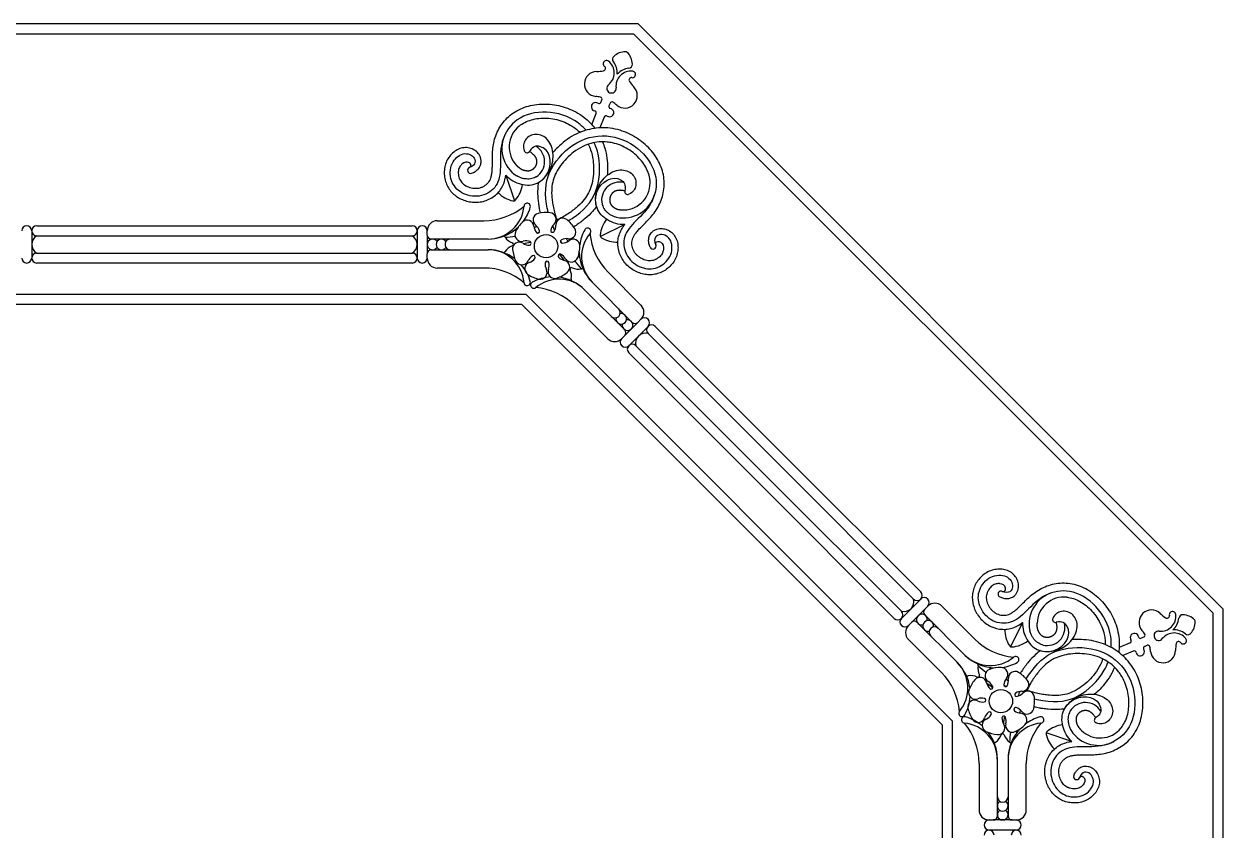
# Model space of a CAD drawing. Header units: millimetres. Extents: x -49.8 to 49.8, y -49.8 to 49.8.
# Drawn here: x -10 to 49.8, y 9.6 to 49.8 of the extents above; entities that cross this region are included whole.
import ezdxf

# ---------------------------------------------------------------- set-up
doc = ezdxf.new("R2010")
doc.units = ezdxf.units.MM
doc.header["$MEASUREMENT"] = 0
doc.layers.add('Default', color=5, linetype='Continuous')

msp = doc.modelspace()

# ---------------------------------------------------------------- linework, layer by layer
at = {"layer": 'Default'}
for p, q in [((18.788, 45.932), (18.841, 46.062)), ((19.248, 45.893), (19.194, 45.764)), ((18.332, 44.831), (18.556, 45.373)), ((18.962, 45.204), (18.738, 44.663)), ((14.044, 42.304), (14.473, 41.02)), ((-9.622, 39.528), (-9.622, 38.167)), ((-9.372, 39.778), (0, 39.778)), ((0, 39.778), (9.372, 39.778)), ((9.622, 39.528), (9.622, 38.167)), ((10.122, 39.315), (10.122, 39.528)), ((10.622, 40.028), (12.944, 40.028)), ((19.983, 39.844), (18.772, 39.239)), ((-9.372, 39.278), (0, 39.278)), ((0, 39.278), (9.372, 39.278)), ((10.122, 39.315), (10.122, 38.381)), ((13.158, 39.115), (10.322, 39.115)), ((-9.372, 38.417), (0, 38.417)), ((0, 38.417), (9.372, 38.417)), ((10.122, 38.167), (10.122, 38.381)), ((10.322, 38.581), (13.158, 38.581)), ((0, 37.917), (-9.372, 37.917)), ((9.372, 37.917), (0, 37.917)), ((12.944, 37.667), (10.622, 37.667)), ((20.793, 35.815), (19.152, 37.457)), ((19.982, 34.58), (17.977, 36.585)), ((18.355, 36.962), (20.36, 34.957)), ((17.482, 35.787), (19.124, 34.146)), ((20.642, 34.957), (19.982, 34.297)), ((21.147, 34.755), (20.184, 33.792)), ((20.642, 34.957), (20.793, 35.108)), ((28.128, 28.128), (21.501, 34.755)), ((19.831, 34.146), (19.982, 34.297)), ((27.774, 27.774), (21.147, 34.401)), ((27.165, 27.165), (20.538, 33.792)), ((20.184, 33.439), (26.811, 26.811)), ((34.401, 21.147), (27.774, 27.774)), ((34.755, 21.501), (28.128, 28.128)), ((33.792, 20.538), (27.165, 27.165)), ((26.811, 26.811), (33.439, 20.184)), ((34.755, 21.147), (33.792, 20.184)), ((34.957, 20.642), (34.297, 19.982)), ((34.957, 20.642), (35.108, 20.793)), ((36.962, 18.355), (34.957, 20.36)), ((35.815, 20.793), (37.457, 19.152)), ((34.146, 19.831), (34.297, 19.982)), ((34.58, 19.982), (36.585, 17.977)), ((39.844, 19.983), (39.239, 18.772)), ((45.893, 19.248), (45.764, 19.194)), ((35.787, 17.482), (34.146, 19.124)), ((45.204, 18.962), (44.663, 18.738)), ((44.831, 18.332), (45.373, 18.556)), ((45.932, 18.788), (46.062, 18.841)), ((42.304, 14.044), (41.02, 14.473)), ((37.667, 12.944), (37.667, 10.622)), ((38.581, 10.322), (38.581, 13.158)), ((39.115, 13.158), (39.115, 10.322)), ((40.028, 10.622), (40.028, 12.944)), ((38.167, 10.122), (38.381, 10.122)), ((39.528, 9.622), (38.167, 9.622)), ((39.315, 10.122), (38.381, 10.122)), ((39.315, 10.122), (39.528, 10.122))]:
    msp.add_line(p, q, dxfattribs=at)
for points in [[(-49.847, -20.647), (-20.647, -49.847), (20.647, -49.847), (49.847, -20.647), (49.847, 20.647), (20.647, 49.847), (-20.647, 49.847), (-49.847, 20.647), (-49.847, -20.647)], [(-49.347, -20.44), (-20.44, -49.347), (20.44, -49.347), (49.347, -20.44), (49.347, 20.44), (20.44, 49.347), (-20.44, 49.347), (-49.347, 20.44), (-49.347, -20.44)], [(-36.347, -15.055), (-15.055, -36.347), (15.055, -36.347), (36.347, -15.055), (36.347, 15.055), (15.055, 36.347), (-15.055, 36.347), (-36.347, 15.055), (-36.347, -15.055)], [(-35.847, -14.848), (-14.848, -35.847), (14.848, -35.847), (35.847, -14.848), (35.847, 14.848), (14.848, 35.847), (-14.848, 35.847), (-35.847, 14.848), (-35.847, -14.848)]]:
    msp.add_lwpolyline(points, dxfattribs=at)
for centre in [(16.054, 38.759), (38.759, 16.054)]:
    msp.add_circle(centre, 0.583, dxfattribs=at)
for centre, radius, start, end in [((19.07, 47.864), 0.163, 51.60765, 234.29148), ((18.706, 47.404), 0.75, 308.44203, 51.6047), ((19.564, 48.089), 0.194, 132.48553, 219.30712), ((18.706, 47.404), 0.904, 355.68898, 38.4201), ((20.024, 47.586), 0.875, 90, 132.48528), ((20.024, 48.343), 0.119, 67.5, 90), ((20.024, 48.343), 0.119, 45, 67.5), ((19.489, 47.808), 0.875, 2.51472, 45), ((18.591, 46.853), 0.623, 90.78565, 265.17991), ((18.557, 49.293), 1.817, 270.78135, 281.80226), ((18.904, 47.633), 0.122, 281.80798, 54.29148), ((20.293, 46.746), 0.75, 83.3953, 186.55797), ((20.293, 46.746), 0.904, 96.5799, 139.31102), ((20.17, 47.838), 0.194, 275.69288, 2.51447), ((20.36, 47.329), 0.163, 260.70852, 83.39235), ((19.317, 46.634), 0.233, 128.44544, 247.5), ((19.984, 46.275), 0.623, 229.82009, 44.21435), ((20.314, 47.049), 0.122, 80.70852, 213.19202), ((21.733, 47.977), 1.817, 213.19774, 224.21865), ((18.382, 44.378), 1.86, 77.97289, 85.17667), ((18.749, 46.1), 0.1, 337.5, 77.97289), ((19.317, 46.634), 0.233, 247.5, 6.55456), ((18.523, 45.714), 0.209, 56.20593, 258.79407), ((18.463, 45.411), 0.1, 337.5, 78.79407), ((18.695, 45.971), 0.1, 236.20593, 337.5), ((19.227, 45.423), 0.209, 236.20593, 78.79407), ((19.287, 45.726), 0.1, 157.5, 258.79407), ((19.34, 45.855), 0.1, 57.02711, 157.5), ((18.382, 44.378), 1.86, 49.82333, 57.02711), ((19.055, 45.166), 0.1, 56.20593, 157.5), ((15.472, 43.631), 1.626, 151.21594, 237.20942), ((15.557, 43.712), 1.342, 129.26993, 223.68286), ((15.092, 42.981), 0.892, 301.83246, 59.16769), ((15.102, 43.566), 0.144, 202.22815, 327.41944), ((12.286, 42.539), 0.15, 110.44967, 290.44967), ((19.721, 41.064), 0.892, 75.83231, 193.16754), ((19.908, 41.909), 1.342, 271.31714, 5.73007), ((14.74, 42.476), 1.5, 224.0339, 256.68607), ((13.383, 42.023), 1.5, 320.26564, 352.91858), ((19.911, 41.793), 1.626, 257.79058, 343.78406), ((20.127, 41.485), 0.144, 167.58056, 292.77185), ((12.944, 43.156), 3.128, 270, 310), ((13.158, 40.918), 1.803, 270, 354.97153), ((14.427, 41.155), 0.142, 256.67859, 320.26564), ((13.158, 41.312), 2.197, 323.02585, 343.87792), ((15.114, 40.746), 0.16, 343.87793, 174.97153), ((15.743, 40.067), 0.337, 103.40335, 232.64861), ((16.055, 38.759), 1.682, 83.02671, 103.40252), ((16.218, 40.094), 0.337, 313.77996, 83.02847), ((16.883, 39.818), 0.337, 51.97478, 181.22004), ((-9.872, 39.528), 0.25, 0, 180), ((-9.372, 39.528), 0.25, 90, 270), ((9.372, 39.528), 0.25, 270, 90), ((9.872, 39.528), 0.25, 0, 180), ((10.622, 39.528), 0.5, 90, 180), ((13.158, 41.312), 2.197, 270, 313.82885), ((16.055, 38.759), 1.682, 134.45528, 154.83109), ((15.113, 39.719), 0.337, 5.20854, 134.45705), ((16.009, 39.801), 0.562, 185.20854, 219.94783), ((15.197, 39.352), 0.562, 17.90931, 52.64861), ((15.647, 39.497), 0.09, 298.92857, 17.90931), ((16.378, 39.538), 0.09, 168.51926, 247.5), ((16.84, 39.444), 0.562, 133.77996, 168.51926), ((15.984, 39.799), 0.562, 326.48074, 1.22004), ((16.055, 38.759), 1.682, 31.59813, 51.97395), ((17.2, 39.463), 0.337, 262.35139, 31.5999), ((19.908, 38.516), 2.197, 151.12208, 171.97415), ((18.125, 39.499), 0.16, 320.02847, 151.12207), ((20.251, 39.178), 1.5, 142.08142, 174.73436), ((-9.126, 38.848), 0.496, 119.7269, 240.2731), ((9.126, 38.848), 0.496, 299.7269, 60.2731), ((10.322, 39.315), 0.2, 180, 270), ((10.389, 38.848), 0.267, 33.52691, 326.47309), ((10.834, 38.848), 0.267, 33.52691, 326.47309), ((11.28, 38.848), 0.267, 89.99725, 269.99725), ((13.893, 39.129), 0.137, 33.38422, 70.7085), ((14.598, 39.594), 0.708, 213.38194, 251.2166), ((14.344, 38.848), 0.0801, 0, 71.21511), ((14.717, 38.621), 0.337, 56.63711, 185.88562), ((14.837, 39.331), 0.337, 154.83192, 284.07718), ((15.056, 38.458), 0.562, 69.33789, 104.07718), ((15.223, 38.9), 0.09, 350.35714, 69.33789), ((15.647, 39.497), 0.09, 219.94783, 298.92857), ((16.378, 39.538), 0.09, 247.5, 326.48074), ((16.865, 38.992), 0.09, 117.09069, 196.07143), ((16.865, 38.992), 0.09, 196.07143, 275.05217), ((17.081, 38.572), 0.562, 82.35139, 117.09069), ((16.824, 39.463), 0.562, 275.05217, 309.79146), ((17.4, 38.772), 0.337, 0.54621, 129.79146), ((19.63, 38.237), 1.803, 140.02847, 225), ((21.363, 39.668), 3.128, 185, 225), ((18.899, 39.303), 0.142, 174.73436, 238.32141), ((19.612, 40.458), 1.5, 238.31393, 270.9661), ((-9.372, 38.167), 0.25, 90, 270), ((9.372, 38.167), 0.25, 270, 90), ((10.322, 38.381), 0.2, 90, 180), ((13.158, 36.777), 1.803, 5.02847, 90), ((13.158, 36.384), 2.197, 52.46398, 90), ((13.893, 38.567), 0.137, 289.2915, 326.6241), ((14.598, 38.102), 0.708, 108.7834, 146.61966), ((14.344, 38.848), 0.0801, 288.78489, 0), ((16.055, 38.759), 1.682, 185.88385, 206.25966), ((15.212, 39.372), 0.562, 236.63711, 271.3764), ((15.223, 38.9), 0.09, 271.3764, 350.35714), ((16.743, 38.271), 0.09, 144.64286, 223.6236), ((16.743, 38.271), 0.09, 65.66211, 144.64286), ((16.548, 37.84), 0.562, 30.92282, 65.66211), ((16.055, 38.759), 1.682, 340.16956, 0.54538), ((19.908, 38.516), 2.197, 181.17115, 225), ((21.393, 38.767), 0.15, 204.55033, 24.55033), ((-9.872, 38.167), 0.25, 180, 0), ((9.872, 38.167), 0.25, 180, 0), ((10.622, 38.167), 0.5, 180, 270), ((14.849, 38.164), 0.337, 206.26049, 335.50575), ((13.158, 36.384), 2.197, 16.12208, 41.10575), ((15.328, 37.627), 0.337, 108.06568, 237.31419), ((15.667, 37.791), 0.562, 120.76646, 155.50575), ((15.049, 38.482), 0.562, 288.06568, 322.80497), ((15.426, 38.197), 0.09, 41.78571, 120.76646), ((15.426, 38.197), 0.09, 322.80497, 41.78571), ((16.57, 37.852), 0.562, 172.19503, 206.93432), ((16.102, 37.916), 0.09, 93.21429, 172.19503), ((16.102, 37.916), 0.09, 14.23354, 93.21429), ((15.644, 37.8), 0.562, 339.49425, 14.23354), ((17.085, 38.596), 0.562, 223.6236, 258.36289), ((16.903, 37.715), 0.337, 309.11764, 78.36289), ((17.32, 38.303), 0.337, 210.92282, 340.17133), ((12.944, 34.54), 3.128, 50, 90), ((16.055, 38.759), 1.682, 237.31242, 257.68823), ((16.424, 35.031), 2.197, 93.89425, 118.87792), ((16.702, 35.309), 1.803, 45, 129.97153), ((15.768, 37.445), 0.337, 257.68907, 26.93432), ((16.487, 37.485), 0.337, 159.49425, 288.74276), ((16.055, 38.759), 1.682, 288.74099, 309.1168), ((16.424, 35.031), 2.197, 45, 82.53602), ((17.327, 37.612), 0.0801, 135, 206.21511), ((16.62, 37.264), 0.708, 348.38034, 26.2166), ((17.327, 37.612), 0.0801, 63.78489, 135), ((17.447, 37.094), 0.137, 168.3759, 205.7085), ((17.675, 38.319), 0.708, 243.7834, 281.61806), ((17.845, 37.492), 0.137, 64.2915, 101.61578), ((15.114, 36.95), 0.16, 185.02847, 16.12207), ((15.44, 36.814), 0.16, 118.87793, 309.97153), ((15.271, 33.576), 3.128, 45, 85), ((19.494, 35.446), 0.267, 225.00275, 45.00275), ((19.808, 35.131), 0.267, 168.52691, 101.47309), ((20.44, 35.462), 0.5, 315, 45), ((20.123, 34.816), 0.267, 168.52691, 101.47309), ((20.501, 35.099), 0.2, 225, 315), ((20.97, 34.931), 0.25, 315, 135), ((21.324, 34.578), 0.25, 45, 225), ((19.477, 34.499), 0.5, 225, 315), ((20.008, 33.969), 0.25, 135, 315), ((19.84, 34.438), 0.2, 315, 45), ((21.016, 33.923), 0.496, 74.7269, 195.2731), ((20.361, 33.615), 0.25, 45, 225), ((33.923, 21.016), 0.496, 254.7269, 15.2731), ((34.578, 21.324), 0.25, 225, 45), ((34.931, 20.97), 0.25, 315, 135), ((38.767, 21.393), 0.15, 65.44967, 245.44967), ((41.793, 19.911), 1.626, 106.21594, 192.20942), ((41.909, 19.908), 1.342, 84.26993, 178.68286), ((33.615, 20.361), 0.25, 225, 45), ((34.816, 20.123), 0.267, 348.52691, 281.47309), ((35.099, 20.501), 0.2, 135, 225), ((35.462, 20.44), 0.5, 45, 135), ((46.275, 19.984), 0.623, 45.78565, 220.17991), ((46.746, 20.293), 0.75, 263.44203, 6.6047), ((47.977, 21.733), 1.817, 225.78135, 236.80226), ((47.329, 20.36), 0.163, 6.60765, 189.29148), ((47.838, 20.17), 0.194, 87.48553, 174.30712), ((47.808, 19.489), 0.875, 45, 87.48528), ((33.969, 20.008), 0.25, 135, 315), ((34.499, 19.477), 0.5, 135, 225), ((34.438, 19.84), 0.2, 45, 135), ((35.131, 19.808), 0.267, 348.52691, 281.47309), ((35.446, 19.494), 0.267, 44.99725, 224.99725), ((41.064, 19.721), 0.892, 256.83246, 14.16769), ((41.485, 20.127), 0.144, 157.22815, 282.41944), ((47.049, 20.314), 0.122, 236.80798, 9.29148), ((46.746, 20.293), 0.904, 310.68898, 353.4201), ((47.586, 20.024), 0.875, 317.51472, 0), ((48.343, 20.024), 0.119, 22.5, 45), ((48.343, 20.024), 0.119, 0, 22.5), ((40.458, 19.612), 1.5, 179.0339, 211.68607), ((45.423, 19.227), 0.209, 11.20593, 213.79407), ((45.726, 19.287), 0.1, 191.20593, 292.5), ((44.378, 18.382), 1.86, 32.97289, 40.17667), ((45.855, 19.34), 0.1, 292.5, 32.97289), ((46.634, 19.317), 0.233, 83.44544, 202.5), ((46.634, 19.317), 0.233, 202.5, 321.55456), ((47.404, 18.706), 0.75, 38.3953, 141.55797), ((47.404, 18.706), 0.904, 51.5799, 94.31102), ((47.864, 19.07), 0.163, 215.70852, 38.39235), ((48.089, 19.564), 0.194, 230.69288, 317.51447), ((39.668, 21.363), 3.128, 225, 265), ((39.303, 18.899), 0.142, 211.67859, 275.26564), ((39.178, 20.251), 1.5, 275.26564, 307.91858), ((45.166, 19.055), 0.1, 292.5, 33.79407), ((45.411, 18.463), 0.1, 11.20593, 112.5), ((45.714, 18.523), 0.209, 191.20593, 33.79407), ((45.971, 18.695), 0.1, 112.5, 213.79407), ((46.1, 18.749), 0.1, 12.02711, 112.5), ((44.378, 18.382), 1.86, 4.82333, 12.02711), ((46.853, 18.591), 0.623, 184.82009, 359.21435), ((49.293, 18.557), 1.817, 168.19774, 179.21865), ((47.633, 18.904), 0.122, 35.70852, 168.19202), ((35.309, 16.702), 1.803, 320.02847, 45), ((35.031, 16.424), 2.197, 7.46398, 45), ((38.237, 19.63), 1.803, 225, 309.97153), ((38.516, 19.908), 2.197, 225, 268.82885), ((38.516, 19.908), 2.197, 278.02585, 298.87792), ((39.499, 18.125), 0.16, 298.87793, 129.97153), ((33.576, 15.271), 3.128, 5, 45), ((38.319, 17.675), 0.708, 168.38194, 206.2166), ((37.492, 17.845), 0.137, 348.38422, 25.7085), ((37.612, 17.327), 0.0801, 315, 26.21511), ((38.303, 17.319), 0.337, 109.83192, 239.07718), ((38.759, 16.054), 1.682, 89.45528, 109.83109), ((38.772, 17.399), 0.337, 320.20854, 89.45705), ((39.464, 17.2), 0.337, 58.40335, 187.64861), ((38.759, 16.054), 1.682, 38.02671, 58.40252), ((37.094, 17.447), 0.137, 244.2915, 281.6241), ((37.264, 16.62), 0.708, 63.7834, 101.61966), ((38.759, 16.054), 1.682, 140.88385, 161.25966), ((37.715, 16.903), 0.337, 11.63711, 140.88562), ((37.612, 17.327), 0.0801, 243.78489, 315), ((38.597, 17.084), 0.562, 191.63711, 226.3764), ((37.84, 16.548), 0.562, 24.33789, 59.07718), ((38.271, 16.742), 0.09, 305.35714, 24.33789), ((39.463, 16.823), 0.562, 140.20854, 174.94783), ((38.993, 16.865), 0.09, 174.94783, 253.92857), ((38.993, 16.865), 0.09, 253.92857, 332.90931), ((38.572, 17.08), 0.562, 332.90931, 7.64861), ((39.818, 16.883), 0.337, 268.77996, 38.02847), ((35.031, 16.424), 2.197, 331.12208, 356.10575), ((37.485, 16.486), 0.337, 161.26049, 290.50575), ((37.8, 15.644), 0.562, 75.76646, 110.50575), ((37.917, 16.102), 0.09, 356.78571, 75.76646), ((38.271, 16.742), 0.09, 226.3764, 305.35714), ((39.539, 16.377), 0.09, 123.51926, 202.5), ((39.539, 16.377), 0.09, 202.5, 281.48074), ((39.799, 15.983), 0.562, 88.77996, 123.51926), ((39.445, 16.84), 0.562, 281.48074, 316.22004), ((40.094, 16.217), 0.337, 6.97478, 136.22004), ((38.759, 16.054), 1.682, 346.59813, 6.97395), ((37.445, 15.767), 0.337, 63.06568, 192.31419), ((38.759, 16.054), 1.682, 192.31242, 212.68823), ((37.852, 16.569), 0.562, 243.06568, 277.80497), ((37.917, 16.102), 0.09, 277.80497, 356.78571), ((39.497, 15.646), 0.09, 151.07143, 230.05217), ((39.497, 15.646), 0.09, 72.09069, 151.07143), ((39.801, 16.008), 0.562, 230.05217, 264.79146), ((39.352, 15.197), 0.562, 37.35139, 72.09069), ((40.067, 15.742), 0.337, 217.35139, 346.5999), ((42.981, 15.092), 0.892, 30.83231, 148.16754), ((36.814, 15.44), 0.16, 140.02847, 331.12207), ((36.95, 15.114), 0.16, 73.87793, 264.97153), ((36.384, 13.158), 2.197, 48.89425, 73.87792), ((37.627, 15.328), 0.337, 212.68907, 341.93432), ((38.164, 14.848), 0.337, 114.49425, 243.74276), ((38.482, 15.049), 0.562, 127.19503, 161.93432), ((37.791, 15.667), 0.562, 294.49425, 329.23354), ((38.197, 15.425), 0.09, 48.21429, 127.19503), ((38.197, 15.425), 0.09, 329.23354, 48.21429), ((38.9, 15.222), 0.09, 99.64286, 178.6236), ((39.373, 15.211), 0.562, 178.6236, 213.36289), ((38.9, 15.222), 0.09, 20.66211, 99.64286), ((38.458, 15.056), 0.562, 345.92282, 20.66211), ((39.719, 15.112), 0.337, 315.54621, 84.79146), ((41.312, 13.158), 2.197, 106.12208, 126.97415), ((40.746, 15.114), 0.16, 275.02847, 106.12207), ((43.566, 15.102), 0.144, 122.58056, 247.77185), ((34.54, 12.944), 3.128, 360, 40), ((36.777, 13.158), 1.803, 0, 84.97153), ((38.759, 16.054), 1.682, 243.74099, 264.1168), ((36.384, 13.158), 2.197, 0, 37.53602), ((38.102, 14.598), 0.708, 303.38034, 341.2166), ((38.621, 14.716), 0.337, 264.11764, 33.36289), ((38.848, 14.344), 0.0801, 90, 161.21511), ((38.848, 14.344), 0.0801, 18.78489, 90), ((39.594, 14.598), 0.708, 198.7834, 236.61806), ((39.331, 14.837), 0.337, 165.92282, 295.17133), ((40.918, 13.158), 1.803, 95.02847, 180), ((41.312, 13.158), 2.197, 136.17115, 180), ((38.759, 16.054), 1.682, 295.16956, 315.54538), ((43.156, 12.944), 3.128, 140, 180), ((41.155, 14.427), 0.142, 129.73436, 193.32141), ((42.476, 14.74), 1.5, 193.31393, 225.9661), ((42.023, 13.383), 1.5, 97.08142, 129.73436), ((43.631, 15.472), 1.626, 212.79058, 298.78406), ((43.712, 15.557), 1.342, 226.31714, 320.73007), ((38.567, 13.893), 0.137, 123.3759, 160.7085), ((39.129, 13.893), 0.137, 19.2915, 56.61578), ((42.539, 12.286), 0.15, 159.55033, 339.55033), ((38.848, 11.28), 0.267, 180.00275, 0.00275), ((38.848, 10.834), 0.267, 123.52691, 56.47309), ((38.167, 10.622), 0.5, 180, 270), ((38.381, 10.322), 0.2, 270, 0), ((38.848, 10.389), 0.267, 123.52691, 56.47309), ((39.315, 10.322), 0.2, 180, 270), ((39.528, 10.622), 0.5, 270, 360), ((38.167, 9.872), 0.25, 90, 270), ((38.167, 9.372), 0.25, 0, 180), ((39.528, 9.372), 0.25, 0, 180), ((39.528, 9.872), 0.25, 270, 90)]:
    msp.add_arc(centre, radius, start, end, dxfattribs=at)
for points, knots in [([(12.233, 42.68), (12.363, 42.77), (12.197, 43.016), (11.961, 42.945), (11.83, 42.828), (11.777, 42.768), (11.723, 42.682), (11.685, 42.577), (11.669, 42.459), (11.673, 42.332), (11.696, 42.225), (11.723, 42.143), (11.756, 42.067), (11.83, 41.944), (11.99, 41.795), (12.199, 41.701), (12.39, 41.657), (12.542, 41.646), (12.69, 41.657), (12.83, 41.694), (12.96, 41.755), (13.075, 41.835), (13.172, 41.931), (13.249, 42.041), (13.304, 42.171), (13.342, 42.329), (13.366, 42.521), (13.375, 42.754), (13.372, 43.025), (13.374, 43.331), (13.395, 43.66), (13.476, 44.135), (13.669, 44.604), (13.972, 45.023), (14.258, 45.304), (14.598, 45.532), (14.978, 45.7), (15.385, 45.808), (15.959, 45.874), (16.549, 45.821), (17.122, 45.653), (17.552, 45.462), (18.037, 45.148), (18.336, 44.843), (18.49, 44.639)], [22.41122, 22.41122, 22.41122, 22.41122, 22.654856, 23.051515, 23.095188, 23.181138, 23.290628, 23.397475, 23.516345, 23.645555, 23.777915, 23.842574, 23.904889, 24.025271, 24.27041, 24.551702, 24.705298, 24.858636, 25.00643, 25.148242, 25.291979, 25.433926, 25.570177, 25.698575, 25.834255, 25.993685, 26.185367, 26.41099, 26.695374, 26.997819, 27.328229, 27.684634, 28.440465, 28.830521, 29.230319, 29.640193, 30.052635, 30.471383, 30.899944, 31.782295, 32.233146, 32.689006, 33.19027, 33.958484, 33.958484, 33.958484, 33.958484]), ([(18.052, 44.544), (17.931, 44.681), (17.376, 45.19), (16.049, 45.607), (14.548, 45.215), (14.036, 44.468), (13.907, 44.098)], [5.156334, 5.156334, 5.156334, 5.156334, 5.602805, 7.003506, 8.404207, 9.629138, 9.629138, 9.629138, 9.629138]), ([(14.707, 44.751), (14.731, 44.77), (14.844, 44.857), (15.074, 44.986), (15.416, 45.099), (15.792, 45.156), (16.19, 45.151), (16.595, 45.084), (16.99, 44.954), (17.316, 44.785), (17.564, 44.606), (17.688, 44.492), (17.744, 44.436)], [2.839092, 2.839092, 2.839092, 2.839092, 2.931374, 3.267801, 3.626028, 4.005831, 4.404953, 4.817162, 5.234152, 5.648784, 5.914025, 6.151657, 6.151657, 6.151657, 6.151657]), ([(15.604, 41.906), (15.846, 42.018), (16.274, 42.443), (16.492, 43.328), (16.189, 44.151), (15.548, 44.432), (14.998, 44.174), (14.877, 43.735), (14.969, 43.512)], [-5.175746, -5.175746, -5.175746, -5.175746, -4.313121, -3.450497, -2.587873, -1.725248, -0.862624, -0.216168, -0.216168, -0.216168, -0.216168]), ([(16.166, 40.438), (16.128, 40.587), (15.958, 41.502), (16.122, 42.631), (17.534, 44.113), (19.305, 44.43), (20.9, 43.597), (21.685, 42.258), (21.519, 41.369), (21.348, 41.016)], [1.147325, 1.147325, 1.147325, 1.147325, 1.400701, 2.801402, 4.202104, 5.602805, 7.003506, 8.404207, 9.629138, 9.629138, 9.629138, 9.629138]), ([(21.529, 38.83), (21.5, 38.985), (21.793, 39.042), (21.909, 38.824), (21.919, 38.649), (21.914, 38.569), (21.892, 38.47), (21.844, 38.369), (21.772, 38.274), (21.679, 38.187), (21.587, 38.128), (21.51, 38.089), (21.433, 38.059), (21.294, 38.024), (21.075, 38.031), (20.861, 38.113), (20.695, 38.217), (20.58, 38.317), (20.483, 38.429), (20.41, 38.554), (20.361, 38.689), (20.336, 38.828), (20.335, 38.964), (20.359, 39.096), (20.412, 39.227), (20.497, 39.366), (20.616, 39.517), (20.774, 39.689), (20.968, 39.879), (21.183, 40.097), (21.401, 40.344), (21.68, 40.737), (21.874, 41.205), (21.956, 41.715), (21.953, 42.117), (21.874, 42.518), (21.724, 42.905), (21.513, 43.27), (21.153, 43.723), (20.699, 44.102), (20.175, 44.389), (19.735, 44.557), (19.119, 44.689), (18.317, 44.66), (17.558, 44.384), (17.009, 44.026), (16.665, 43.726), (16.472, 43.519), (16.395, 43.429)], [22.41122, 22.41122, 22.41122, 22.41122, 22.654856, 23.051515, 23.095188, 23.181138, 23.290628, 23.397475, 23.516345, 23.645555, 23.777915, 23.842574, 23.904889, 24.025271, 24.27041, 24.551702, 24.705298, 24.858636, 25.00643, 25.148242, 25.291979, 25.433926, 25.570177, 25.698575, 25.834255, 25.993685, 26.185367, 26.41099, 26.695374, 26.997819, 27.328229, 27.684634, 28.440465, 28.830521, 29.230319, 29.640193, 30.052635, 30.471383, 30.899944, 31.782295, 32.233146, 32.689006, 33.19027, 34.116339, 35.067251, 35.584595, 36.076085, 36.432729, 36.432729, 36.432729, 36.432729]), ([(13.907, 44.098), (13.889, 44.045), (13.743, 43.566), (13.813, 42.632), (13.664, 41.724), (12.86, 41.166), (11.887, 41.305), (11.288, 41.884), (11.208, 42.812), (11.823, 43.483), (12.533, 43.299), (12.576, 42.808), (12.233, 42.68)], [9.629138, 9.629138, 9.629138, 9.629138, 9.804909, 11.20561, 12.606311, 14.007012, 15.407713, 16.808415, 18.209116, 19.609817, 21.010518, 22.41122, 22.41122, 22.41122, 22.41122]), ([(14.044, 42.304), (14.237, 42.077), (14.821, 41.769), (15.622, 41.806), (16.468, 42.625), (16.212, 43.814), (15.398, 43.762), (15.223, 43.488)], [-6.900994, -6.900994, -6.900994, -6.900994, -6.03837, -5.175746, -4.346073, -2.645201, -2.152203, -2.152203, -2.152203, -2.152203]), ([(21.244, 42.043), (21.241, 42.074), (21.222, 42.216), (21.151, 42.469), (20.989, 42.791), (20.763, 43.096), (20.479, 43.375), (20.145, 43.614), (19.773, 43.802), (19.424, 43.912), (19.064, 43.97), (18.552, 43.972), (17.966, 43.807), (17.44, 43.476), (17.074, 43.151), (16.779, 42.803), (16.549, 42.436), (16.394, 42.051), (16.325, 41.628), (16.335, 41.243), (16.371, 40.948), (16.411, 40.707), (16.469, 40.442), (16.546, 40.197), (16.6, 40.054), (16.613, 40.021)], [2.839092, 2.839092, 2.839092, 2.839092, 2.931374, 3.267801, 3.626028, 4.005831, 4.404953, 4.817162, 5.234152, 5.648784, 5.914025, 6.326163, 7.177212, 7.71064, 8.178486, 8.64197, 9.076524, 9.474908, 9.882445, 10.353514, 10.626552, 10.774221, 11.086671, 11.437899, 11.544905, 11.544905, 11.544905, 11.544905]), ([(18.161, 43.845), (18.206, 43.756), (18.313, 43.499), (18.41, 43.075), (18.439, 42.586), (18.402, 42.131), (18.305, 41.709), (18.142, 41.326), (17.892, 40.979), (17.613, 40.714), (17.378, 40.531), (17.18, 40.388), (16.952, 40.243), (16.738, 40.131), (16.614, 40.074), (16.596, 40.066)], [6.877748, 6.877748, 6.877748, 6.877748, 7.177212, 7.71064, 8.178486, 8.64197, 9.076524, 9.474908, 9.882445, 10.353514, 10.626552, 10.774221, 11.086671, 11.437899, 11.497061, 11.497061, 11.497061, 11.497061]), ([(17.163, 40.025), (17.295, 40.104), (18.062, 40.63), (18.744, 41.545), (18.782, 43.082), (18.52, 43.788), (18.456, 43.924)], [1.147325, 1.147325, 1.147325, 1.147325, 1.400701, 2.801402, 4.202104, 4.558061, 4.558061, 4.558061, 4.558061]), ([(18.874, 43.967), (18.917, 43.865), (19.011, 43.597), (19.103, 43.158), (19.135, 42.703), (19.125, 42.421), (19.116, 42.302)], [34.734459, 34.734459, 34.734459, 34.734459, 35.067251, 35.584595, 36.076085, 36.432729, 36.432729, 36.432729, 36.432729]), ([(12.338, 42.399), (12.399, 42.422), (12.511, 42.474), (12.656, 42.589), (12.771, 42.748), (12.822, 42.936), (12.805, 43.117), (12.752, 43.263), (12.652, 43.418), (12.483, 43.568), (12.234, 43.669), (11.955, 43.688), (11.68, 43.616), (11.436, 43.462), (11.235, 43.252), (11.081, 43), (10.988, 42.716), (10.961, 42.42), (10.992, 42.129), (11.076, 41.852), (11.213, 41.6), (11.397, 41.383), (11.621, 41.206), (11.878, 41.073), (12.159, 40.984), (12.457, 40.943), (12.765, 40.954), (13.166, 41.053), (13.525, 41.271), (13.796, 41.582), (13.939, 41.852), (14.01, 42.099), (14.036, 42.251), (14.044, 42.304)], [0.760395, 0.760395, 0.760395, 0.760395, 0.956086, 1.128083, 1.313227, 1.536292, 1.701232, 1.853428, 1.99702, 2.251342, 2.521849, 2.794606, 3.078157, 3.364018, 3.65152, 3.945294, 4.245519, 4.54124, 4.832671, 5.1201, 5.40438, 5.686797, 5.969774, 6.257071, 6.55093, 6.851295, 7.158075, 7.469275, 8.085008, 8.39207, 8.696992, 8.998749, 9.159066, 9.159066, 9.159066, 9.159066]), ([(18.598, 40.666), (18.506, 40.916), (18.504, 41.519), (18.976, 42.299), (19.771, 42.667), (20.424, 42.412), (20.63, 41.841), (20.406, 41.446), (20.183, 41.352)], [-5.175746, -5.175746, -5.175746, -5.175746, -4.313121, -3.450497, -2.587873, -1.725248, -0.862624, -0.216168, -0.216168, -0.216168, -0.216168]), ([(15.562, 42.224), (15.552, 42.217), (15.505, 42.189), (15.414, 42.147), (15.283, 42.115), (15.143, 42.104), (14.994, 42.117), (14.84, 42.151), (14.703, 42.201), (14.623, 42.245), (14.592, 42.265)], [5.603321, 5.603321, 5.603321, 5.603321, 5.63784, 5.769683, 5.90212, 6.040101, 6.188837, 6.35063, 6.513567, 6.62377, 6.62377, 6.62377, 6.62377]), ([(15.67, 41.939), (15.653, 41.834), (15.626, 41.562), (15.637, 41.198), (15.673, 40.887), (15.71, 40.651), (15.739, 40.505), (15.76, 40.415)], [38.110912, 38.110912, 38.110912, 38.110912, 38.429068, 38.930414, 39.200535, 39.369718, 39.646307, 39.646307, 39.646307, 39.646307]), ([(19.983, 39.844), (19.685, 39.82), (19.055, 40.015), (18.514, 40.608), (18.496, 41.785), (19.517, 42.445), (20.056, 41.833), (19.987, 41.515)], [-6.900994, -6.900994, -6.900994, -6.900994, -6.03837, -5.175746, -4.346073, -2.645201, -2.152203, -2.152203, -2.152203, -2.152203]), ([(18.575, 40.736), (18.513, 40.65), (18.34, 40.438), (18.075, 40.188), (17.829, 39.994), (17.636, 39.853), (17.512, 39.771), (17.434, 39.722)], [38.110912, 38.110912, 38.110912, 38.110912, 38.429068, 38.930414, 39.200535, 39.369718, 39.646307, 39.646307, 39.646307, 39.646307]), ([(18.852, 40.861), (18.855, 40.849), (18.869, 40.796), (18.904, 40.702), (18.973, 40.586), (19.064, 40.48), (19.179, 40.383), (19.312, 40.299), (19.444, 40.237), (19.531, 40.211), (19.567, 40.204)], [5.603321, 5.603321, 5.603321, 5.603321, 5.63784, 5.769683, 5.90212, 6.040101, 6.188837, 6.35063, 6.513567, 6.62377, 6.62377, 6.62377, 6.62377]), ([(21.348, 41.016), (21.324, 40.966), (21.088, 40.523), (20.378, 39.913), (19.842, 39.165), (20.015, 38.203), (20.802, 37.612), (21.634, 37.598), (22.347, 38.198), (22.387, 39.108), (21.755, 39.479), (21.377, 39.163), (21.529, 38.83)], [9.629138, 9.629138, 9.629138, 9.629138, 9.804909, 11.20561, 12.606311, 14.007012, 15.407713, 16.808415, 18.209116, 19.609817, 21.010518, 22.41122, 22.41122, 22.41122, 22.41122]), ([(21.256, 38.705), (21.229, 38.764), (21.187, 38.88), (21.166, 39.064), (21.196, 39.258), (21.294, 39.427), (21.434, 39.543), (21.574, 39.608), (21.754, 39.648), (21.98, 39.634), (22.228, 39.529), (22.438, 39.345), (22.582, 39.1), (22.646, 38.819), (22.64, 38.528), (22.57, 38.241), (22.435, 37.974), (22.244, 37.746), (22.017, 37.562), (21.762, 37.426), (21.487, 37.344), (21.204, 37.321), (20.92, 37.355), (20.644, 37.442), (20.383, 37.578), (20.142, 37.76), (19.933, 37.985), (19.719, 38.339), (19.62, 38.747), (19.648, 39.157), (19.738, 39.451), (19.862, 39.675), (19.951, 39.801), (19.983, 39.844)], [0.760395, 0.760395, 0.760395, 0.760395, 0.956086, 1.128083, 1.313227, 1.536292, 1.701232, 1.853428, 1.99702, 2.251342, 2.521849, 2.794606, 3.078157, 3.364018, 3.65152, 3.945294, 4.245519, 4.54124, 4.832671, 5.1201, 5.40438, 5.686797, 5.969774, 6.257071, 6.55093, 6.851295, 7.158075, 7.469275, 8.085008, 8.39207, 8.696992, 8.998749, 9.159066, 9.159066, 9.159066, 9.159066]), ([(38.705, 21.256), (38.764, 21.229), (38.88, 21.187), (39.064, 21.166), (39.258, 21.196), (39.427, 21.294), (39.543, 21.434), (39.608, 21.574), (39.648, 21.754), (39.634, 21.98), (39.529, 22.228), (39.345, 22.438), (39.1, 22.582), (38.819, 22.646), (38.528, 22.64), (38.241, 22.57), (37.974, 22.435), (37.746, 22.244), (37.562, 22.017), (37.426, 21.762), (37.344, 21.487), (37.321, 21.204), (37.355, 20.92), (37.442, 20.644), (37.578, 20.383), (37.76, 20.142), (37.985, 19.933), (38.339, 19.719), (38.747, 19.62), (39.157, 19.648), (39.451, 19.738), (39.675, 19.862), (39.801, 19.951), (39.844, 19.983)], [0.760395, 0.760395, 0.760395, 0.760395, 0.956086, 1.128083, 1.313227, 1.536292, 1.701232, 1.853428, 1.99702, 2.251342, 2.521849, 2.794606, 3.078157, 3.364018, 3.65152, 3.945294, 4.245519, 4.54124, 4.832671, 5.1201, 5.40438, 5.686797, 5.969774, 6.257071, 6.55093, 6.851295, 7.158075, 7.469275, 8.085008, 8.39207, 8.696992, 8.998749, 9.159066, 9.159066, 9.159066, 9.159066]), ([(41.016, 21.348), (40.966, 21.324), (40.523, 21.088), (39.913, 20.378), (39.165, 19.842), (38.203, 20.015), (37.612, 20.802), (37.598, 21.634), (38.198, 22.347), (39.108, 22.387), (39.479, 21.755), (39.163, 21.377), (38.83, 21.529)], [9.629138, 9.629138, 9.629138, 9.629138, 9.804909, 11.20561, 12.606311, 14.007012, 15.407713, 16.808415, 18.209116, 19.609817, 21.010518, 22.41122, 22.41122, 22.41122, 22.41122]), ([(38.83, 21.529), (38.985, 21.5), (39.042, 21.793), (38.824, 21.909), (38.649, 21.919), (38.569, 21.914), (38.47, 21.892), (38.369, 21.844), (38.274, 21.772), (38.187, 21.679), (38.128, 21.587), (38.089, 21.51), (38.059, 21.433), (38.024, 21.294), (38.031, 21.075), (38.113, 20.861), (38.217, 20.695), (38.317, 20.58), (38.429, 20.483), (38.554, 20.41), (38.689, 20.361), (38.828, 20.336), (38.964, 20.335), (39.096, 20.359), (39.227, 20.412), (39.366, 20.497), (39.517, 20.616), (39.689, 20.774), (39.879, 20.968), (40.097, 21.183), (40.344, 21.401), (40.737, 21.68), (41.205, 21.874), (41.715, 21.956), (42.117, 21.953), (42.518, 21.874), (42.905, 21.724), (43.27, 21.513), (43.723, 21.153), (44.102, 20.699), (44.389, 20.175), (44.557, 19.735), (44.678, 19.171), (44.674, 18.744), (44.639, 18.49)], [22.41122, 22.41122, 22.41122, 22.41122, 22.654856, 23.051515, 23.095188, 23.181138, 23.290628, 23.397475, 23.516345, 23.645555, 23.777915, 23.842574, 23.904889, 24.025271, 24.27041, 24.551702, 24.705298, 24.858636, 25.00643, 25.148242, 25.291979, 25.433926, 25.570177, 25.698575, 25.834255, 25.993685, 26.185367, 26.41099, 26.695374, 26.997819, 27.328229, 27.684634, 28.440465, 28.830521, 29.230319, 29.640193, 30.052635, 30.471383, 30.899944, 31.782295, 32.233146, 32.689006, 33.19027, 33.958484, 33.958484, 33.958484, 33.958484]), ([(44.262, 18.733), (44.274, 18.915), (44.241, 19.668), (43.597, 20.9), (42.258, 21.685), (41.369, 21.519), (41.016, 21.348)], [5.156334, 5.156334, 5.156334, 5.156334, 5.602805, 7.003506, 8.404207, 9.629138, 9.629138, 9.629138, 9.629138]), ([(42.043, 21.244), (42.074, 21.241), (42.216, 21.222), (42.469, 21.151), (42.791, 20.989), (43.096, 20.763), (43.375, 20.479), (43.614, 20.145), (43.802, 19.773), (43.912, 19.424), (43.961, 19.121), (43.968, 18.953), (43.967, 18.874)], [2.839092, 2.839092, 2.839092, 2.839092, 2.931374, 3.267801, 3.626028, 4.005831, 4.404953, 4.817162, 5.234152, 5.648784, 5.914025, 6.151657, 6.151657, 6.151657, 6.151657]), ([(40.666, 18.598), (40.916, 18.506), (41.519, 18.504), (42.299, 18.976), (42.667, 19.771), (42.412, 20.424), (41.841, 20.63), (41.446, 20.406), (41.352, 20.183)], [-5.175746, -5.175746, -5.175746, -5.175746, -4.313121, -3.450497, -2.587873, -1.725248, -0.862624, -0.216168, -0.216168, -0.216168, -0.216168]), ([(39.844, 19.983), (39.82, 19.685), (40.015, 19.055), (40.608, 18.514), (41.785, 18.496), (42.445, 19.517), (41.833, 20.056), (41.515, 19.987)], [-6.900994, -6.900994, -6.900994, -6.900994, -6.03837, -5.175746, -4.346073, -2.645201, -2.152203, -2.152203, -2.152203, -2.152203]), ([(40.861, 18.852), (40.849, 18.855), (40.796, 18.869), (40.702, 18.904), (40.586, 18.973), (40.48, 19.064), (40.383, 19.179), (40.299, 19.312), (40.237, 19.444), (40.211, 19.531), (40.204, 19.567)], [5.603321, 5.603321, 5.603321, 5.603321, 5.63784, 5.769683, 5.90212, 6.040101, 6.188837, 6.35063, 6.513567, 6.62377, 6.62377, 6.62377, 6.62377]), ([(40.736, 18.575), (40.65, 18.513), (40.438, 18.34), (40.188, 18.075), (39.994, 17.829), (39.853, 17.636), (39.771, 17.512), (39.722, 17.434)], [38.110912, 38.110912, 38.110912, 38.110912, 38.429068, 38.930414, 39.200535, 39.369718, 39.646307, 39.646307, 39.646307, 39.646307]), ([(40.025, 17.163), (40.104, 17.295), (40.63, 18.062), (41.545, 18.744), (43.591, 18.794), (45.068, 17.766), (45.607, 16.049), (45.215, 14.548), (44.468, 14.036), (44.098, 13.907)], [1.147325, 1.147325, 1.147325, 1.147325, 1.400701, 2.801402, 4.202104, 5.602805, 7.003506, 8.404207, 9.629138, 9.629138, 9.629138, 9.629138]), ([(42.68, 12.233), (42.77, 12.363), (43.016, 12.197), (42.945, 11.961), (42.828, 11.83), (42.768, 11.777), (42.682, 11.723), (42.577, 11.685), (42.459, 11.669), (42.332, 11.673), (42.225, 11.696), (42.143, 11.723), (42.067, 11.756), (41.944, 11.83), (41.795, 11.99), (41.701, 12.199), (41.657, 12.39), (41.646, 12.542), (41.657, 12.69), (41.694, 12.83), (41.755, 12.96), (41.835, 13.075), (41.931, 13.172), (42.041, 13.249), (42.171, 13.304), (42.329, 13.342), (42.521, 13.366), (42.754, 13.375), (43.025, 13.372), (43.331, 13.374), (43.66, 13.395), (44.135, 13.476), (44.604, 13.669), (45.023, 13.972), (45.304, 14.258), (45.532, 14.598), (45.7, 14.978), (45.808, 15.385), (45.874, 15.959), (45.821, 16.549), (45.653, 17.122), (45.462, 17.552), (45.119, 18.081), (44.531, 18.628), (43.8, 18.969), (43.158, 19.103), (42.703, 19.135), (42.421, 19.125), (42.302, 19.116)], [22.41122, 22.41122, 22.41122, 22.41122, 22.654856, 23.051515, 23.095188, 23.181138, 23.290628, 23.397475, 23.516345, 23.645555, 23.777915, 23.842574, 23.904889, 24.025271, 24.27041, 24.551702, 24.705298, 24.858636, 25.00643, 25.148242, 25.291979, 25.433926, 25.570177, 25.698575, 25.834255, 25.993685, 26.185367, 26.41099, 26.695374, 26.997819, 27.328229, 27.684634, 28.440465, 28.830521, 29.230319, 29.640193, 30.052635, 30.471383, 30.899944, 31.782295, 32.233146, 32.689006, 33.19027, 34.116339, 35.067251, 35.584595, 36.076085, 36.432729, 36.432729, 36.432729, 36.432729]), ([(44.751, 14.707), (44.77, 14.731), (44.857, 14.844), (44.986, 15.074), (45.099, 15.416), (45.156, 15.792), (45.151, 16.19), (45.084, 16.595), (44.954, 16.99), (44.785, 17.316), (44.571, 17.611), (44.211, 17.975), (43.68, 18.272), (43.075, 18.41), (42.586, 18.439), (42.131, 18.402), (41.709, 18.305), (41.326, 18.142), (40.979, 17.892), (40.714, 17.613), (40.531, 17.378), (40.388, 17.18), (40.243, 16.952), (40.124, 16.724), (40.06, 16.585), (40.046, 16.552)], [2.839092, 2.839092, 2.839092, 2.839092, 2.931374, 3.267801, 3.626028, 4.005831, 4.404953, 4.817162, 5.234152, 5.648784, 5.914025, 6.326163, 7.177212, 7.71064, 8.178486, 8.64197, 9.076524, 9.474908, 9.882445, 10.353514, 10.626552, 10.774221, 11.086671, 11.437899, 11.544905, 11.544905, 11.544905, 11.544905]), ([(43.845, 18.161), (43.814, 18.067), (43.708, 17.809), (43.476, 17.44), (43.151, 17.074), (42.803, 16.779), (42.436, 16.549), (42.051, 16.394), (41.628, 16.325), (41.243, 16.335), (40.948, 16.371), (40.707, 16.411), (40.442, 16.469), (40.212, 16.541), (40.084, 16.589), (40.066, 16.596)], [6.877748, 6.877748, 6.877748, 6.877748, 7.177212, 7.71064, 8.178486, 8.64197, 9.076524, 9.474908, 9.882445, 10.353514, 10.626552, 10.774221, 11.086671, 11.437899, 11.497061, 11.497061, 11.497061, 11.497061]), ([(40.438, 16.166), (40.587, 16.128), (41.502, 15.958), (42.631, 16.122), (43.744, 17.183), (44.058, 17.867), (44.11, 18.008)], [1.147325, 1.147325, 1.147325, 1.147325, 1.400701, 2.801402, 4.202104, 4.558061, 4.558061, 4.558061, 4.558061]), ([(44.436, 17.744), (44.393, 17.641), (44.271, 17.385), (44.026, 17.009), (43.726, 16.665), (43.519, 16.472), (43.429, 16.395)], [34.734459, 34.734459, 34.734459, 34.734459, 35.067251, 35.584595, 36.076085, 36.432729, 36.432729, 36.432729, 36.432729]), ([(42.304, 14.044), (42.077, 14.237), (41.769, 14.821), (41.806, 15.622), (42.625, 16.468), (43.814, 16.212), (43.762, 15.398), (43.488, 15.223)], [-6.900994, -6.900994, -6.900994, -6.900994, -6.03837, -5.175746, -4.346073, -2.645201, -2.152203, -2.152203, -2.152203, -2.152203]), ([(41.906, 15.604), (42.018, 15.846), (42.443, 16.274), (43.328, 16.492), (44.151, 16.189), (44.432, 15.548), (44.174, 14.998), (43.735, 14.877), (43.512, 14.969)], [-5.175746, -5.175746, -5.175746, -5.175746, -4.313121, -3.450497, -2.587873, -1.725248, -0.862624, -0.216168, -0.216168, -0.216168, -0.216168]), ([(41.939, 15.67), (41.834, 15.653), (41.562, 15.626), (41.198, 15.637), (40.887, 15.673), (40.651, 15.71), (40.505, 15.739), (40.415, 15.76)], [38.110912, 38.110912, 38.110912, 38.110912, 38.429068, 38.930414, 39.200535, 39.369718, 39.646307, 39.646307, 39.646307, 39.646307]), ([(42.224, 15.562), (42.217, 15.552), (42.189, 15.505), (42.147, 15.414), (42.115, 15.283), (42.104, 15.143), (42.117, 14.994), (42.151, 14.84), (42.201, 14.703), (42.245, 14.623), (42.265, 14.592)], [5.603321, 5.603321, 5.603321, 5.603321, 5.63784, 5.769683, 5.90212, 6.040101, 6.188837, 6.35063, 6.513567, 6.62377, 6.62377, 6.62377, 6.62377]), ([(42.399, 12.338), (42.422, 12.399), (42.474, 12.511), (42.589, 12.656), (42.748, 12.771), (42.936, 12.822), (43.117, 12.805), (43.263, 12.752), (43.418, 12.652), (43.568, 12.483), (43.669, 12.234), (43.688, 11.955), (43.616, 11.68), (43.462, 11.436), (43.252, 11.235), (43, 11.081), (42.716, 10.988), (42.42, 10.961), (42.129, 10.992), (41.852, 11.076), (41.6, 11.213), (41.383, 11.397), (41.206, 11.621), (41.073, 11.878), (40.984, 12.159), (40.943, 12.457), (40.954, 12.765), (41.053, 13.166), (41.271, 13.525), (41.582, 13.796), (41.852, 13.939), (42.099, 14.01), (42.251, 14.036), (42.304, 14.044)], [0.760395, 0.760395, 0.760395, 0.760395, 0.956086, 1.128083, 1.313227, 1.536292, 1.701232, 1.853428, 1.99702, 2.251342, 2.521849, 2.794606, 3.078157, 3.364018, 3.65152, 3.945294, 4.245519, 4.54124, 4.832671, 5.1201, 5.40438, 5.686797, 5.969774, 6.257071, 6.55093, 6.851295, 7.158075, 7.469275, 8.085008, 8.39207, 8.696992, 8.998749, 9.159066, 9.159066, 9.159066, 9.159066]), ([(44.098, 13.907), (44.045, 13.889), (43.566, 13.743), (42.632, 13.813), (41.724, 13.664), (41.166, 12.86), (41.305, 11.887), (41.884, 11.288), (42.812, 11.208), (43.483, 11.823), (43.299, 12.533), (42.808, 12.576), (42.68, 12.233)], [9.629138, 9.629138, 9.629138, 9.629138, 9.804909, 11.20561, 12.606311, 14.007012, 15.407713, 16.808415, 18.209116, 19.609817, 21.010518, 22.41122, 22.41122, 22.41122, 22.41122])]:
    msp.add_open_spline(points, degree=3, knots=knots, dxfattribs=at)
for points in [[(15.223, 43.488), (15.495, 43.314), (15.582, 43.161), (15.584, 42.986), (15.585, 42.81), (15.5, 42.656), (15.351, 42.563), (15.346, 42.56), (15.323, 42.547), (15.28, 42.527), (15.217, 42.511), (15.142, 42.506), (15.052, 42.514), (14.955, 42.536), (14.871, 42.565), (14.825, 42.59), (14.809, 42.601), (14.727, 42.653), (14.653, 42.715), (14.586, 42.785)], [(19.987, 41.515), (19.671, 41.584), (19.501, 41.538), (19.376, 41.415), (19.251, 41.291), (19.202, 41.123), (19.242, 40.952), (19.243, 40.946), (19.25, 40.92), (19.266, 40.876), (19.3, 40.82), (19.349, 40.763), (19.419, 40.705), (19.503, 40.652), (19.583, 40.614), (19.633, 40.599), (19.652, 40.595), (19.746, 40.574), (19.843, 40.565), (19.939, 40.567)], [(41.515, 19.987), (41.584, 19.671), (41.538, 19.501), (41.415, 19.376), (41.291, 19.251), (41.123, 19.202), (40.952, 19.242), (40.946, 19.243), (40.92, 19.25), (40.876, 19.266), (40.82, 19.3), (40.763, 19.349), (40.705, 19.419), (40.652, 19.503), (40.614, 19.583), (40.599, 19.633), (40.595, 19.652), (40.574, 19.746), (40.565, 19.843), (40.567, 19.939)], [(43.488, 15.223), (43.314, 15.495), (43.161, 15.582), (42.986, 15.584), (42.81, 15.585), (42.656, 15.5), (42.563, 15.351), (42.56, 15.346), (42.547, 15.323), (42.527, 15.28), (42.511, 15.217), (42.506, 15.142), (42.514, 15.052), (42.536, 14.955), (42.565, 14.871), (42.59, 14.825), (42.601, 14.809), (42.653, 14.727), (42.715, 14.653), (42.785, 14.586)]]:
    msp.add_rational_spline(points, [1, 0.914520233918, 0.914520233918, 1, 0.914520233918, 0.914520233918, 1, 1, 1, 1, 1, 1, 1, 1, 1, 1, 1, 0.995360787863, 0.995360786757, 0.999999996682], degree=3, knots=[-2.152203, -2.152203, -2.152203, -2.152203, -1.239055, -1.239055, -1.239055, -0.325907, -0.325907, -0.325907, -0.308381, -0.246174, -0.184571, -0.112126, -0.022057, 0.08595, 0.186189, 0.243381, 0.243381, 0.243381, 0.627176, 0.627176, 0.627176, 0.627176], dxfattribs=at)
for points in [[(14.468, 39.548), (14.504, 39.552), (14.54, 39.556), (14.576, 39.561)], [(15.455, 39.704), (15.505, 39.715), (15.555, 39.727), (15.606, 39.738)], [(16.49, 39.555), (16.453, 39.632), (16.419, 39.706), (16.388, 39.779)], [(14.007, 39.204), (14.183, 39.218), (14.35, 39.233), (14.51, 39.251)], [(14.909, 38.898), (15.037, 38.916), (15.164, 38.937), (15.291, 38.959)], [(15.59, 39.427), (15.637, 39.438), (15.683, 39.448), (15.728, 39.459)], [(16.855, 38.903), (16.829, 38.944), (16.804, 38.984), (16.78, 39.023)], [(17.147, 39.003), (17.119, 39.047), (17.091, 39.09), (17.064, 39.134)], [(14.424, 38.84), (14.437, 38.841), (14.45, 38.842), (14.464, 38.844)], [(16.963, 38.048), (16.885, 38.151), (16.81, 38.255), (16.736, 38.361)], [(17.817, 37.626), (17.702, 37.76), (17.595, 37.889), (17.495, 38.015)], [(17.735, 38.195), (17.712, 38.223), (17.689, 38.252), (17.667, 38.28)], [(17.265, 37.663), (17.256, 37.673), (17.248, 37.684), (17.239, 37.694)], [(37.626, 17.817), (37.76, 17.702), (37.889, 17.595), (38.015, 17.495)], [(38.195, 17.735), (38.223, 17.712), (38.252, 17.689), (38.28, 17.667)], [(37.663, 17.265), (37.673, 17.256), (37.684, 17.248), (37.694, 17.239)], [(38.048, 16.963), (38.151, 16.885), (38.255, 16.81), (38.361, 16.736)], [(38.903, 16.855), (38.944, 16.829), (38.984, 16.804), (39.023, 16.78)], [(39.003, 17.147), (39.047, 17.119), (39.09, 17.091), (39.134, 17.064)], [(39.629, 16.31), (39.657, 16.39), (39.686, 16.467), (39.716, 16.54)], [(39.427, 15.59), (39.438, 15.637), (39.448, 15.683), (39.459, 15.728)], [(39.704, 15.455), (39.715, 15.505), (39.727, 15.555), (39.738, 15.606)], [(38.898, 14.909), (38.916, 15.037), (38.937, 15.164), (38.959, 15.291)], [(38.84, 14.424), (38.841, 14.437), (38.842, 14.45), (38.844, 14.464)], [(39.204, 14.007), (39.218, 14.183), (39.233, 14.35), (39.251, 14.51)], [(39.548, 14.468), (39.552, 14.504), (39.556, 14.54), (39.561, 14.576)]]:
    msp.add_open_spline(points, degree=3, dxfattribs=at)

doc.saveas('drawing.dxf')
